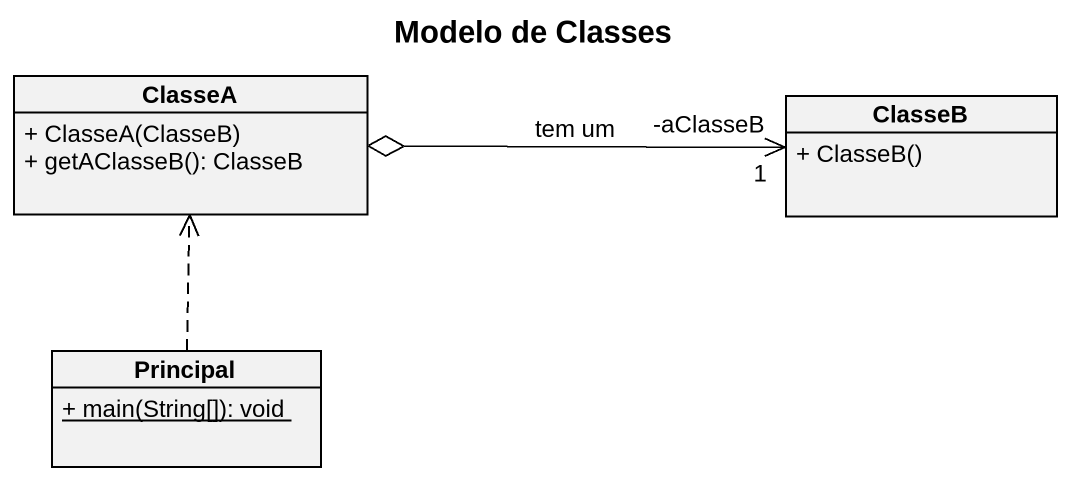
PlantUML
@startuml
title Modelo de Classes
hide circle
hide empty members
skinparam classAttributeIconSize 0
class ClasseA {
  + ClasseA(ClasseB)
  + getAClasseB(): ClasseB
}
class ClasseB {
  + ClasseB()
}
class Principal {
  {static} + main(String[]): void
}
ClasseA o-right-> "-aClasseB\n1" ClasseB : tem um
Principal .up.> ClasseA
@enduml
